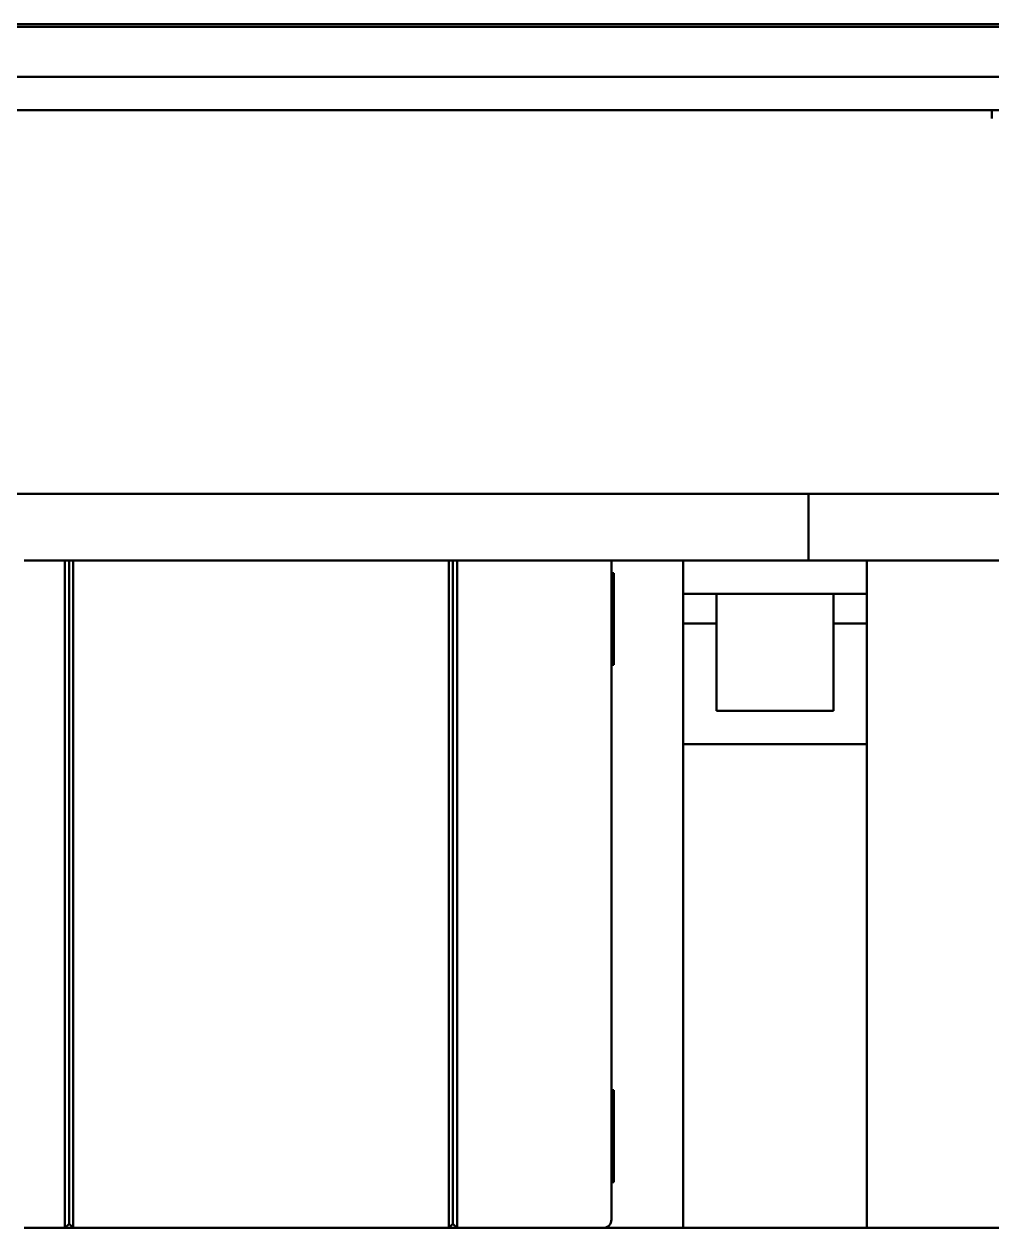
# Model space of a CAD drawing. Header units: millimetres. Extents: x -2015 to 3360, y -4745 to 2376.
# Drawn here: x 2301.4 to 2359.4, y 1491.3 to 1563.5 of the extents above; entities that cross this region are included whole.
import ezdxf

# ---------------------------------------------------------------- set-up
doc = ezdxf.new("R2010")
doc.units = ezdxf.units.MM
doc.header["$LTSCALE"] = 8
doc.layers.add('Visible (ISO)', color=7, linetype='Continuous', lineweight=50)

msp = doc.modelspace()

# ---------------------------------------------------------------- linework, layer by layer
at = {"layer": 'Visible (ISO)'}
for p, q in [((2099.943, 1563.305), (2416.943, 1563.305)), ((2109.943, 1563.455), (2406.943, 1563.455)), ((2300.138, 1563.465), (2304.392, 1563.465)), ((2304.392, 1563.465), (2307.82, 1563.465)), ((2307.82, 1563.465), (2308.233, 1563.465)), ((2307.82, 1563.455), (2307.82, 1563.465)), ((2308.233, 1563.455), (2308.233, 1563.465)), ((2309.765, 1563.465), (2312.317, 1563.465)), ((2309.765, 1563.455), (2309.765, 1563.465)), ((2312.317, 1563.455), (2312.317, 1563.465)), ((2312.317, 1563.465), (2318.881, 1563.465)), ((2318.881, 1563.465), (2323.087, 1563.465)), ((2323.087, 1563.455), (2323.087, 1563.465)), ((2323.087, 1563.465), (2325.105, 1563.465)), ((2325.105, 1563.465), (2325.834, 1563.465)), ((2325.834, 1563.455), (2325.834, 1563.465)), ((2325.834, 1563.465), (2329.627, 1563.465)), ((2329.627, 1563.455), (2329.627, 1563.465)), ((2332.642, 1563.465), (2335.194, 1563.465)), ((2332.642, 1563.455), (2332.642, 1563.465)), ((2335.194, 1563.455), (2335.194, 1563.465)), ((2335.194, 1563.465), (2341.758, 1563.465)), ((2341.758, 1563.465), (2345.964, 1563.465)), ((2345.964, 1563.455), (2345.964, 1563.465)), ((2347.155, 1563.465), (2349.149, 1563.465)), ((2347.155, 1563.455), (2347.155, 1563.465)), ((2349.149, 1563.465), (2353.987, 1563.465)), ((2353.987, 1563.465), (2358.557, 1563.465)), ((2358.557, 1563.455), (2358.557, 1563.465)), ((2358.557, 1563.465), (2361.304, 1563.465)), ((2099.943, 1560.305), (2416.943, 1560.305)), ((2156.393, 1558.305), (2360.494, 1558.305)), ((2359.443, 1557.805), (2359.443, 1558.305)), ((2168.443, 1535.305), (2348.443, 1535.305)), ((2348.443, 1535.305), (2348.443, 1531.305)), ((2348.443, 1535.305), (2416.943, 1535.305)), ((2348.443, 1531.305), (2301.443, 1531.305)), ((2303.893, 1531.305), (2303.893, 1530.091)), ((2304.143, 1529.914), (2304.143, 1531.305)), ((2304.393, 1531.305), (2304.393, 1528.098)), ((2326.893, 1528.098), (2326.893, 1531.305)), ((2327.143, 1531.305), (2327.143, 1529.914)), ((2327.393, 1530.091), (2327.393, 1531.305)), ((2336.643, 1531.305), (2336.643, 1529.737)), ((2340.943, 1531.305), (2340.943, 1529.305)), ((2348.443, 1531.305), (2416.943, 1531.305)), ((2351.943, 1529.305), (2351.943, 1531.305)), ((2336.643, 1530.555), (2336.793, 1530.555)), ((2336.793, 1525.055), (2336.793, 1530.555)), ((2303.893, 1528.677), (2303.893, 1530.091)), ((2304.143, 1529.914), (2304.143, 1528.677)), ((2327.143, 1528.677), (2327.143, 1529.914)), ((2327.393, 1530.091), (2327.393, 1528.677)), ((2336.643, 1528.677), (2336.643, 1529.737)), ((2340.943, 1527.542), (2340.943, 1529.305)), ((2340.943, 1529.305), (2342.943, 1529.305)), ((2342.943, 1529.305), (2342.943, 1527.542)), ((2342.943, 1529.305), (2349.943, 1529.305)), ((2349.943, 1527.542), (2349.943, 1529.305)), ((2349.943, 1529.305), (2351.943, 1529.305)), ((2351.943, 1529.305), (2351.943, 1527.542)), ((2303.893, 1528.677), (2303.893, 1495.934)), ((2304.143, 1525.63), (2304.143, 1528.677)), ((2327.143, 1528.677), (2327.143, 1525.63)), ((2327.393, 1495.934), (2327.393, 1528.677)), ((2336.643, 1528.677), (2336.643, 1495.934)), ((2304.393, 1528.098), (2304.393, 1525.63)), ((2326.893, 1525.63), (2326.893, 1528.098)), ((2342.943, 1527.542), (2340.943, 1527.542)), ((2340.943, 1520.305), (2340.943, 1527.542)), ((2342.943, 1527.542), (2342.943, 1522.305)), ((2351.943, 1527.542), (2349.943, 1527.542)), ((2349.943, 1522.305), (2349.943, 1527.542)), ((2351.943, 1527.542), (2351.943, 1520.305)), ((2304.143, 1525.63), (2304.143, 1498.98)), ((2304.393, 1498.98), (2304.393, 1525.63)), ((2326.893, 1525.63), (2326.893, 1498.98)), ((2327.143, 1525.63), (2327.143, 1498.98)), ((2336.643, 1525.055), (2336.793, 1525.055)), ((2342.943, 1522.305), (2349.943, 1522.305)), ((2340.943, 1520.305), (2351.943, 1520.305)), ((2340.943, 1491.305), (2340.943, 1520.305)), ((2351.943, 1491.305), (2351.943, 1520.305)), ((2336.643, 1499.555), (2336.793, 1499.555)), ((2336.793, 1494.055), (2336.793, 1499.555)), ((2304.143, 1495.934), (2304.143, 1498.98)), ((2304.393, 1498.98), (2304.393, 1496.512)), ((2326.893, 1496.512), (2326.893, 1498.98)), ((2327.143, 1498.98), (2327.143, 1495.934)), ((2303.893, 1494.519), (2303.893, 1495.934)), ((2304.143, 1495.934), (2304.143, 1494.696)), ((2304.393, 1496.512), (2304.393, 1492.157)), ((2326.893, 1492.157), (2326.893, 1496.512)), ((2327.143, 1494.696), (2327.143, 1495.934)), ((2327.393, 1495.934), (2327.393, 1494.519)), ((2336.643, 1494.873), (2336.643, 1495.934)), ((2303.893, 1494.519), (2303.893, 1491.891)), ((2304.143, 1492.068), (2304.143, 1494.696)), ((2327.143, 1494.696), (2327.143, 1492.068)), ((2327.393, 1491.891), (2327.393, 1494.519)), ((2336.643, 1494.873), (2336.643, 1492.244)), ((2336.643, 1494.055), (2336.793, 1494.055)), ((2303.893, 1491.305), (2303.893, 1491.891)), ((2304.143, 1491.555), (2303.893, 1491.305)), ((2304.143, 1492.068), (2304.143, 1491.555)), ((2304.393, 1491.305), (2304.143, 1491.555)), ((2304.393, 1492.157), (2304.393, 1491.305)), ((2326.893, 1491.305), (2326.893, 1492.157)), ((2327.143, 1491.555), (2326.893, 1491.305)), ((2327.143, 1491.555), (2327.143, 1492.068)), ((2327.143, 1491.555), (2327.393, 1491.305)), ((2327.393, 1491.891), (2327.393, 1491.305)), ((2336.643, 1491.805), (2336.643, 1492.244)), ((2301.443, 1491.305), (2363.943, 1491.305))]:
    msp.add_line(p, q, dxfattribs=at)
msp.add_arc((2336.143, 1491.805), 0.5, 270, 0, dxfattribs=at)

doc.saveas('drawing.dxf')
